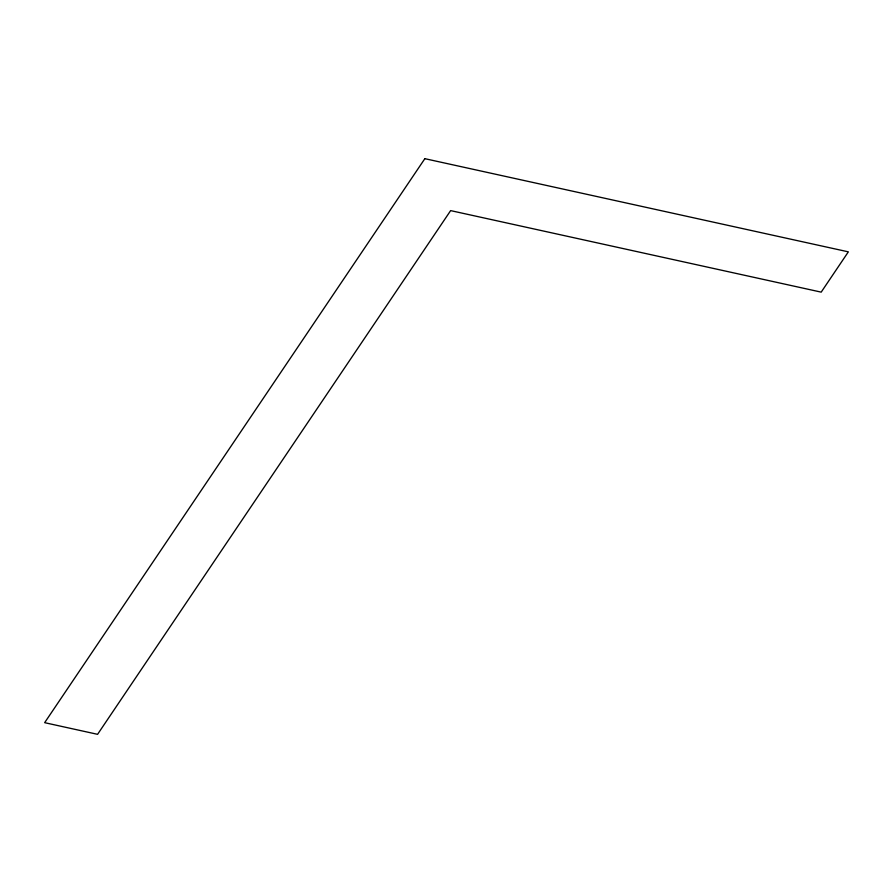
<?xml version="1.0" encoding="UTF-8"?>
<svg xmlns="http://www.w3.org/2000/svg" width="893" height="893" viewBox="0 0 893 893"><rect width="100%" height="100%" fill="white"/><g stroke="black" fill="none" stroke-linecap="round" stroke-linejoin="round"><path stroke-width="1.34" d="M424.856 158.675L44.65 722.671L97.583 734.325L450.641 210.614L821.192 292.134L848.35 251.848L424.856 158.675"/></g></svg>
